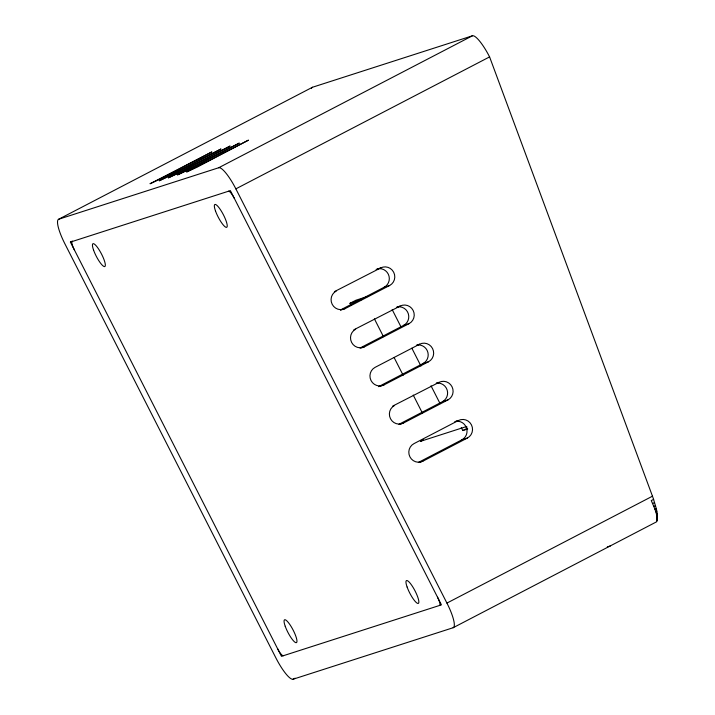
<?xml version="1.0" encoding="UTF-8"?>
<svg xmlns="http://www.w3.org/2000/svg" width="715" height="715" viewBox="0 0 715 715"><rect width="100%" height="100%" fill="white"/><g stroke="black" fill="none" stroke-linecap="round" stroke-linejoin="round"><path stroke-width="1.07" d="M657.005 520.994C657.666 513.808 653.939 507.033 651.285 500.58L653.59 499.356L652.473 496.192L489.587 56.905A25.704 5.693 62.5 0 0 472.436 35.786L312.473 87.257L58.746 219.21A25.704 5.693 62.5 0 0 64.922 243.869L275.981 658.095A25.704 5.693 62.5 0 0 293.132 679.214L453.096 627.743L656.593 521.807C659.042 514.425 655.467 506.506 653.59 499.356M657.192 519.814L656.915 516.427L657.416 515.998M656.45 514.273L657.183 513.745M655.771 511.877L656.772 511.225M654.904 509.259L656.2 508.481M653.85 506.47L655.476 505.55M652.643 503.557L654.6 502.493M70.41 242.099L230.373 190.619L441.432 604.854L281.469 656.325L70.41 242.099L72.376 241.071M58.746 219.21L218.71 167.739L472.436 35.786M218.71 167.739A25.704 5.693 62.5 0 1 235.861 188.858L489.587 56.905M334.397 291.649L380.702 267.928A9.849 9.599 72.2 0 1 393.697 272.272A9.849 9.599 72.2 0 1 389.639 285.482L345.166 308.603L340.59 310.078M351.011 305.296L349.993 303.312L355.927 300.229L368.6 296.144M340.662 309.863L384.152 287.242L389.639 285.482M353.836 329.794L400.141 306.074A9.849 9.599 72.2 0 1 413.136 310.417A9.849 9.599 72.2 0 1 409.078 323.618L364.605 346.748L360.941 347.928M360.101 347.999L403.591 325.388L409.078 323.618M419.571 344.219L375.098 367.349A9.849 9.599 72.2 0 0 371.04 380.55A9.849 9.599 72.2 0 0 384.035 384.893L428.508 361.763A9.849 9.599 72.2 0 0 432.566 348.554A9.849 9.599 72.2 0 0 419.571 344.219L417.739 344.809M378.548 386.663L423.021 363.533L428.508 361.763M392.705 406.075L439.01 382.364A9.849 9.599 72.2 0 1 452.005 386.699A9.849 9.599 72.2 0 1 447.947 399.908L403.475 423.039L399.81 424.209M398.97 424.29L442.46 401.669L447.947 399.908M458.44 420.5L413.967 443.631A9.849 9.599 72.2 0 0 409.909 456.84A9.849 9.599 72.2 0 0 422.905 461.175L467.378 438.045A9.849 9.599 72.2 0 0 471.435 424.844A9.849 9.599 72.2 0 0 458.44 420.5L454.785 421.68M423.316 439.85L420.349 441.387L466.841 426.426M461.282 427.57L462.802 430.546L467.565 428.07M418.409 462.435L461.89 439.814L467.378 438.045M293.132 679.214L295.116 678.186M453.096 627.743A25.704 5.693 62.5 0 0 446.929 603.085L652.473 496.192M376.126 269.403L380.702 267.928M349.993 303.312L361.62 299.567M396.476 307.253L400.141 306.074M379.459 386.368L384.035 384.893M436.257 383.24L439.01 382.364M462.802 430.546L467.726 428.964M419.249 462.355L422.905 461.175M607.285 546.921L610.458 545.903M392.186 309.604L401.267 327.425M411.858 348.205L420.938 366.026M431.02 385.823L440.1 403.635M374.401 318.854L383.472 336.676M394.072 357.464L403.144 375.277M413.234 395.073L422.315 412.895M235.861 188.858L446.929 603.085M311.454 88.499A25.704 5.693 62.5 0 1 312.473 87.257M364.605 346.748A9.849 9.599 72.2 0 1 351.61 342.413A9.849 9.599 72.2 0 1 355.659 329.204M345.166 308.603A9.849 9.599 72.2 0 1 332.171 304.268A9.849 9.599 72.2 0 1 336.229 291.059M403.475 423.039A9.849 9.599 72.2 0 1 390.479 418.695A9.849 9.599 72.2 0 1 394.528 405.485M377.574 268.849A9.849 9.599 72.2 0 1 384.152 287.242M397.826 306.851A9.849 9.599 72.2 0 1 403.591 325.388M416.443 345.139A9.849 9.599 72.2 0 1 423.021 363.533M436.695 383.142A9.849 9.599 72.2 0 1 442.46 401.669M456.134 421.287A9.849 9.599 72.2 0 1 461.89 439.814M74.297 249.723A8.571 1.895 62.5 0 1 72.242 241.509M228.541 191.209A8.571 1.895 62.5 0 1 234.261 198.252M283.301 655.744A8.571 1.895 62.5 0 1 277.59 648.702M437.544 597.231A8.571 1.895 62.5 0 1 439.6 605.444M150.168 183.692L160.705 178.83L211.855 151.929L150.168 183.692M159.32 180.743L169.857 175.89L221.007 148.979L159.32 180.743M168.472 177.803L179.009 172.941L230.159 146.039L168.472 177.803M177.624 174.853L188.161 170L239.31 143.089L177.624 174.853M186.776 171.913L197.313 167.051L248.463 140.149L186.776 171.913M93.594 250.179A12.852 2.842 62.5 0 0 104.721 266.579A12.852 2.842 62.5 0 0 98.348 248.65A12.852 2.842 62.5 0 0 93.594 250.179M285.222 626.269A12.852 2.842 62.5 0 0 296.35 642.66A12.852 2.842 62.5 0 0 289.977 624.731A12.852 2.842 62.5 0 0 285.222 626.269M407.112 587.042A12.852 2.842 62.5 0 0 418.239 603.442A12.852 2.842 62.5 0 0 411.867 585.514A12.852 2.842 62.5 0 0 407.112 587.042M215.492 210.952A12.852 2.842 62.5 0 0 226.61 227.352A12.852 2.842 62.5 0 0 220.247 209.424A12.852 2.842 62.5 0 0 215.492 210.952"/></g></svg>
